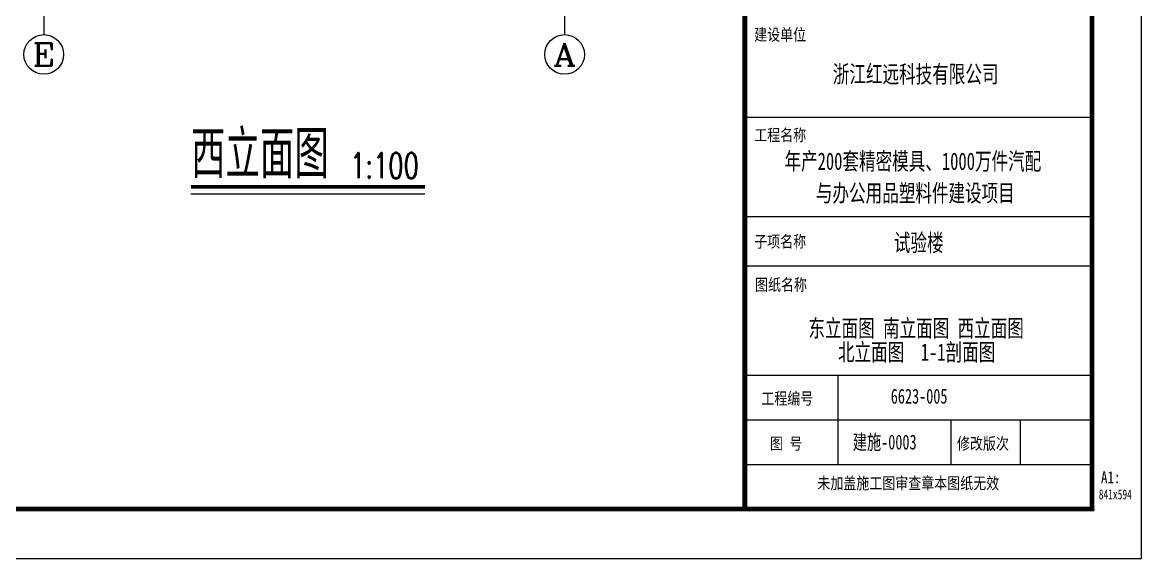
# Model space of a CAD drawing. Extents: x 79570 to 678837, y -1139230 to -612789.
# Drawn here: x 579820 to 602384, y -871823 to -861013 of the extents above; entities that cross this region are included whole.
import ezdxf
from ezdxf.enums import TextEntityAlignment as Align

# ---------------------------------------------------------------- set-up
doc = ezdxf.new("R2010")
doc.units = 0
doc.header["$LTSCALE"] = 1000
doc.header["$MEASUREMENT"] = 0
for name, color, linetype in [('4', 4, 'Continuous'), ('A-注-尺寸标注.....ANNO-DIMS', 90, 'Continuous'), ('AXIS_TEXT', 7, 'Continuous'), ('DIM_SYMB', 3, 'Continuous'), ('PUB_TEXT', 7, 'Continuous'), ('结-图框', 6, 'Continuous')]:
    doc.layers.add(name, color=color, linetype=linetype)
doc.layers.add('ys-notprint', color=7, linetype='Continuous', plot=False)
doc.styles.add('_TCH_AXIS', font='COMPLEX', dxfattribs={"bigfont": 'GBCBIG'})
doc.styles.add('_TCH_DIM', font='SIMPLEX', dxfattribs={"bigfont": 'GBCBIG'})
doc.styles.add('COMPLEX', font='COMPLEX')
doc.styles.add('蓝绿图框', font='', dxfattribs={"width": 0.7})
doc.styles.get('蓝绿图框').set_extended_font_data('SimSun')

# ---------------------------------------------------------------- blocks, each defined once
blk = doc.blocks.new('template_浙_标准图框A1_A1_0.0000_1bed4683cac0ca9b963c039433737638')
at = {"layer": '结-图框'}
for p, q in [((761, 89), (831, 89)), ((761, 69), (831, 69)), ((761, 59), (831, 59)), ((761, 59), (831, 59)), ((761, 37), (831, 37)), ((779.75, 37), (779.75, 19)), ((761, 28), (831, 28)), ((802.55, 28), (802.55, 19)), ((816.5, 28), (816.5, 19)), ((761, 19), (831, 19)), ((761, 10), (831, 10)), ((816, 10), (831.53, 10))]:
    blk.add_line(p, q, dxfattribs=at)
blk.add_lwpolyline([(0, 0), (841, 0), (841, 594), (0, 594)], close=True, dxfattribs=at)
at = {"layer": '结-图框', "const_width": 1}
blk.add_lwpolyline([(25, 584), (25, 10), (831, 10), (831, 584)], close=True, dxfattribs=at)
blk.add_lwpolyline([(761, 10), (761, 584)], dxfattribs=at)
at = {"color": 6, "style": '蓝绿图框', "width": 0.7}
for tag, p in [('专业审定', (782.48, 167.5)), ('专业审核', (782.48, 158.5)), ('项目经理', (782.48, 149.5)), ('专业负责', (782.48, 140.5)), ('专业校对', (782.48, 131.5)), ('专业设计', (782.48, 122.5)), ('专业制图', (782.48, 113.5))]:
    blk.add_attdef(tag, text='', height=3, dxfattribs=at).set_placement(p, align=Align.MIDDLE)
for tag, height, p in [('日期', 3, (821.45, 113.5)), ('建设单位', 3.5, (796, 97.72)), ('项目名称', 3.5, (796, 76.96)), ('子项名称', 3.5, (796.26, 63.69)), ('图纸名称', 3.5, (796.28, 51.48)), ('图纸名称', 3.5, (796.38, 46.45)), ('图纸名称', 3.5, (796.48, 41.64)), ('项目编号', 3, (796.15, 32.75)), ('图号', 3, (789.2, 23.5)), ('修改版次', 3, (823.75, 23.5))]:
    blk.add_attdef(tag, text='', height=height, dxfattribs=at).set_placement(p, align=Align.MIDDLE_CENTER)
at = {"layer": 'ys-notprint', "color": 6, "style": '蓝绿图框', "width": 0.7}
for tag, p in [('暖通', (21.09, 577.84)), ('电气', (21.02, 564.82)), ('给排水', (21.35, 552.55)), ('结构', (21.47, 539.64)), ('建筑', (21.4, 526.53))]:
    blk.add_attdef(tag, text='', height=2.5, rotation=90.7801, dxfattribs=at).set_placement(p, align=Align.MIDDLE)
blk.add_attdef('设计发图章', text='', height=3, dxfattribs=at).set_placement((747.09, 465.48), align=Align.MIDDLE)
at = {"layer": '结-图框', "style": '蓝绿图框'}
for s, height, width, p in [('建设单位', 2.4, 0.8, (762.89, 104.44)), ('工程名称', 2.4, 0.8, (762.89, 84.19)), ('子项名称', 2.4, 0.8, (762.89, 62.72)), ('图纸名称', 2.4, 0.8, (763.06, 54.02)), ('工程编号', 2.4, 0.8, (764.34, 31.08)), ('图 号', 2.4, 0.8, (766.06, 22)), ('修改版次', 2.4, 0.8, (803.77, 22)), ('未加盖施工图审查章本图纸无效', 2.4, 0.8, (775.62, 14.01)), ('A1:', 2.4, 0.8, (832.81, 15.2)), ('841x594', 2, 0.7, (832.36, 11.96))]:
    blk.add_text(s, height=height, dxfattribs=dict(at, width=width)).set_placement(p)
at = {"layer": '结-图框', "style": '蓝绿图框', "width": 0.7}
for tag, p in [('项目经理', (792.5, 572)), ('专业负责', (792.5, 564)), ('专业设计', (792.5, 556))]:
    blk.add_attdef(tag, text='', height=3.5, dxfattribs=at).set_placement(p, align=Align.MIDDLE_CENTER)
blk = doc.blocks.new('_AXISO')
blk.add_circle((0, 0), 0.5)
at = {"layer": 'AXIS_TEXT', "style": 'COMPLEX', "width": 1.041667}
blk.add_attdef('A', text='', height=0.56, dxfattribs=at).set_placement((-0.25, -0.28), (0.25, -0.28), align=Align.FIT)

msp = doc.modelspace()

# ---------------------------------------------------------------- linework, layer by layer
at = {"layer": 'A-注-尺寸标注.....ANNO-DIMS'}
for p, q in [((580251, -859544.9), (580251, -861259.4)), ((590751, -859544.9), (590751, -861259.4))]:
    msp.add_line(p, q, dxfattribs=at)
at = {"layer": 'DIM_SYMB', "const_width": 70}
msp.add_lwpolyline([(583219.3, -864327.4), (587934.3, -864327.4)], dxfattribs=at)
at = {"layer": 'DIM_SYMB'}
msp.add_lwpolyline([(583219.3, -864467.4), (587934.3, -864467.4)], dxfattribs=at)

# ---------------------------------------------------------------- block references
at = {"layer": '4'}
ref = msp.add_blockref('template_浙_标准图框A1_A1_0.0000_1bed4683cac0ca9b963c039433737638', (518284.4, -871823.3), dxfattribs=dict(at, xscale=100, yscale=100, zscale=100))
ref.add_attrib('建设单位_001', '浙江红远科技有限公司', (596158.5, -862229.6), dxfattribs={"layer": '0', "color": 6, "height": 350, "style": '蓝绿图框', "width": 0.7})
ref.add_attrib('项目名称_001', '年产200套精密模具、1000万件汽配', (595184.3, -863986.6), dxfattribs={"layer": '0', "color": 6, "height": 350, "style": '蓝绿图框', "width": 0.7})
ref.add_attrib('子项名称_001', '试验楼', (597389.5, -865628.5), dxfattribs={"layer": '0', "color": 6, "height": 350, "style": '蓝绿图框', "width": 0.7})
ref.add_attrib('项目编号', '6623-005', dxfattribs={"layer": '0', "color": 6, "height": 300, "style": '蓝绿图框', "width": 0.7}).set_placement((597899, -868548.4), align=Align.MIDDLE_CENTER)
ref.add_attrib('图号', '建施-0003', dxfattribs={"layer": '0', "color": 6, "height": 300, "style": '蓝绿图框', "width": 0.7}).set_placement((597204.4, -869473.3), align=Align.MIDDLE_CENTER)
ref.add_attrib('图纸名称', '东立面图 南立面图 西立面图 ', dxfattribs={"layer": '0', "color": 6, "height": 350, "style": '蓝绿图框', "width": 0.7}).set_placement((597921.9, -867177.9), align=Align.MIDDLE_CENTER)
ref.add_attrib('图纸名称', '北立面图  1-1剖面图 ', dxfattribs={"layer": '0', "color": 6, "height": 350, "style": '蓝绿图框', "width": 0.7}).set_placement((597932, -867659.7), align=Align.MIDDLE_CENTER)
ref.add_attrib('项目名称_002', '与办公用品塑料件建设项目', (595817.2, -864628.3), dxfattribs={"layer": '0', "color": 6, "height": 350, "style": '蓝绿图框', "width": 0.7})
at = {"layer": 'A-注-尺寸标注.....ANNO-DIMS'}
ref = msp.add_blockref('_AXISO', (580251, -861659.4), dxfattribs=dict(at, xscale=800, yscale=800, zscale=800))
ref.add_attrib('A', 'E', dxfattribs={"layer": 'AXIS_TEXT', "height": 452.5, "style": '_TCH_AXIS', "width": 1.3125}).set_placement((580024.7, -861885.7), (580477.2, -861885.7), align=Align.FIT)
ref = msp.add_blockref('_AXISO', (590751, -861659.4), dxfattribs=dict(at, xscale=800, yscale=800, zscale=800))
ref.add_attrib('A', 'A', dxfattribs={"layer": 'AXIS_TEXT', "height": 452.5, "style": '_TCH_AXIS', "width": 1.166667}).set_placement((590524.7, -861885.7), (590977.2, -861885.7), align=Align.FIT)

# ---------------------------------------------------------------- texts
at = {"layer": 'PUB_TEXT', "style": '_TCH_DIM'}
msp.add_text('西立面图', height=964.54, dxfattribs=at).set_placement((583219.3, -864155.5))
at = {"layer": 'PUB_TEXT', "style": '_TCH_DIM', "width": 0.705882}
msp.add_text('1:100', height=510, dxfattribs=at).set_placement((586425.7, -864155.5))

doc.saveas('drawing.dxf')
